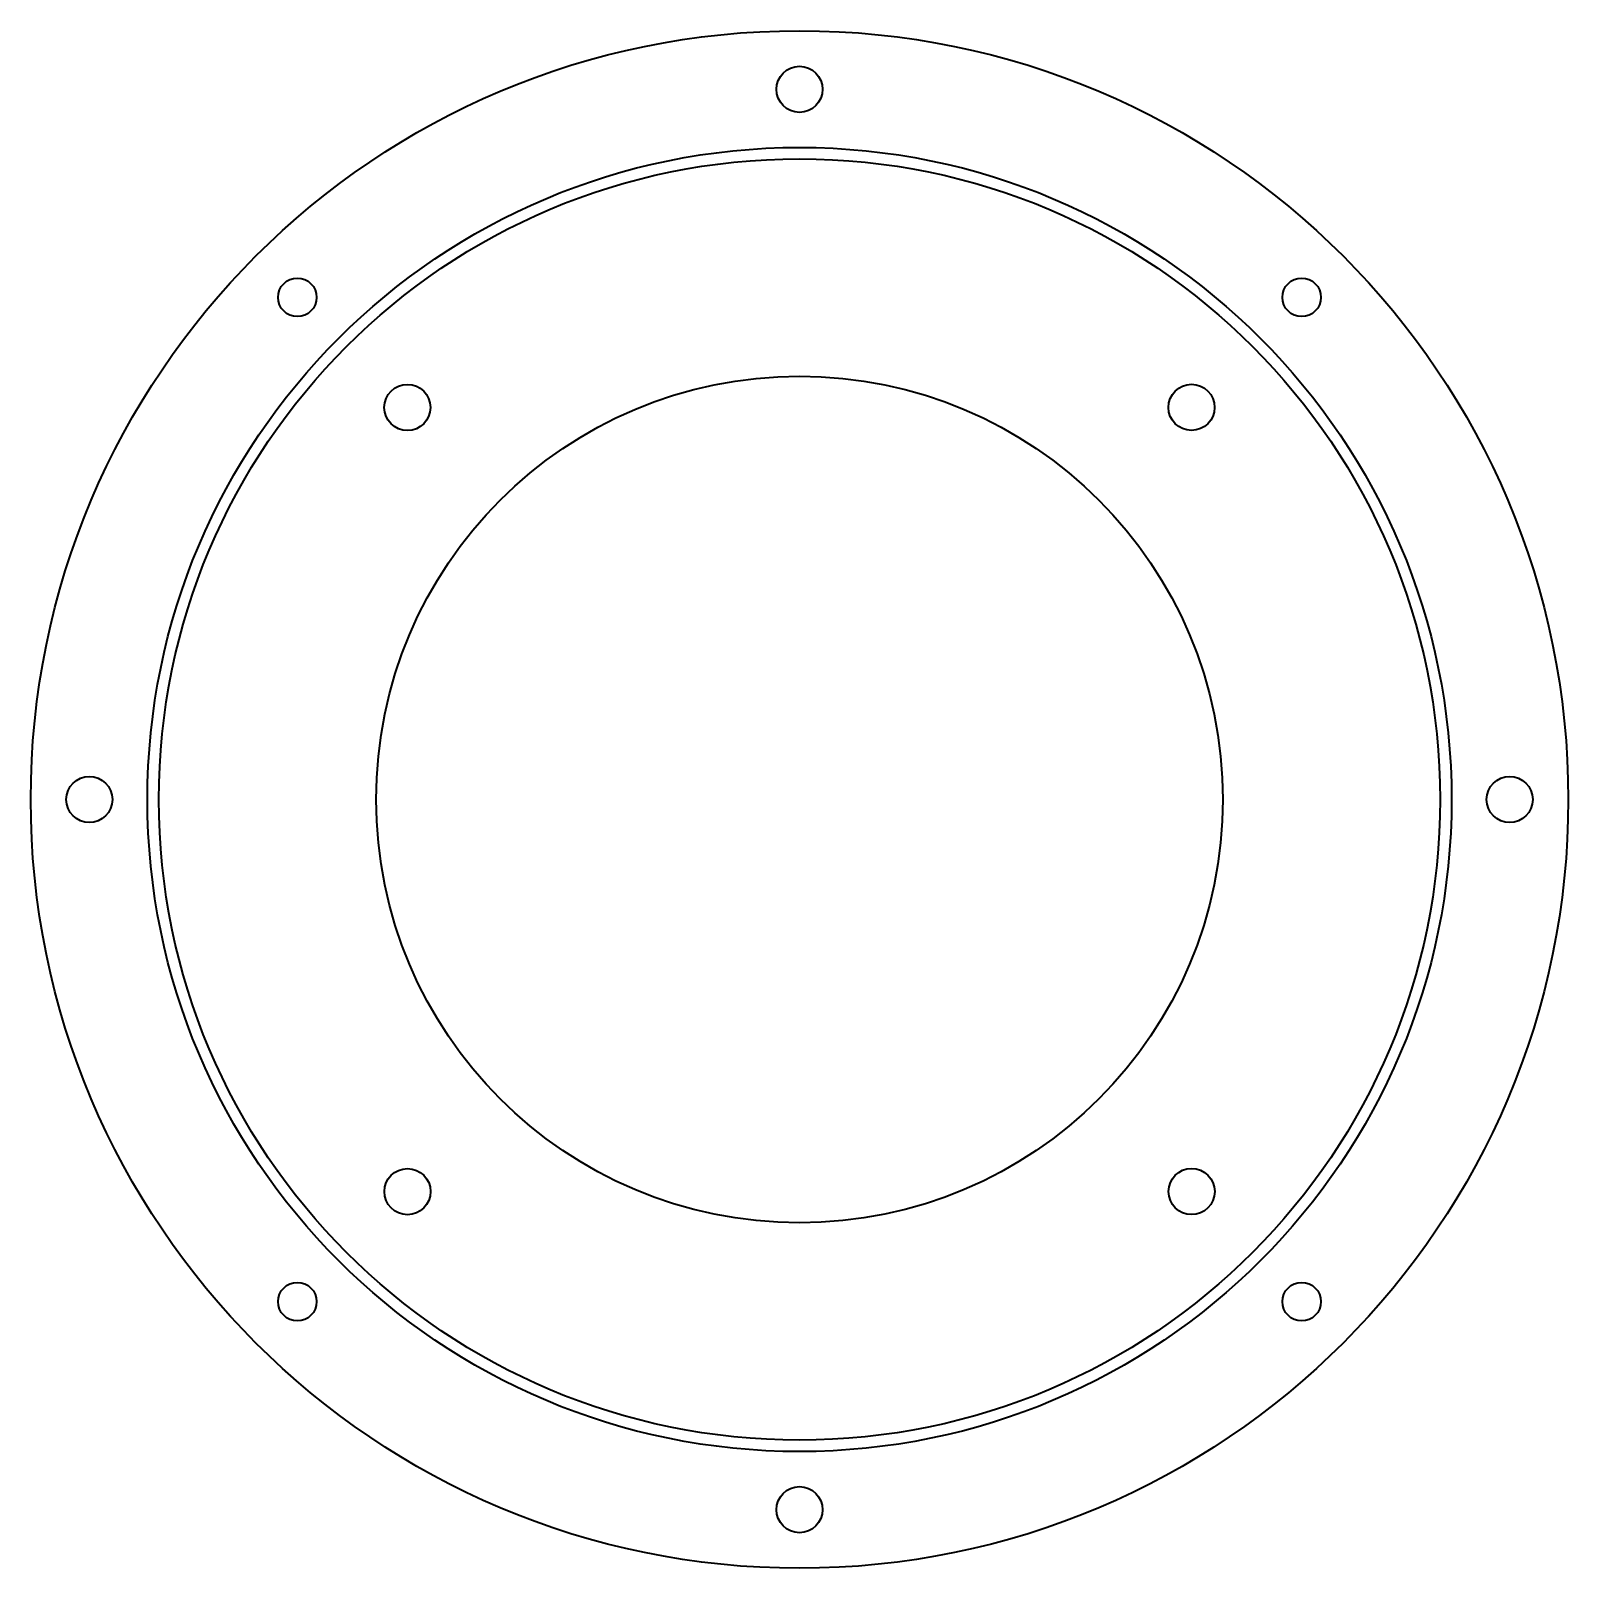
# Model space of a CAD drawing. Header units: millimetres. Extents: x -168 to 168, y -168 to 168.
import ezdxf

# ---------------------------------------------------------------- set-up
doc = ezdxf.new("R2010")
doc.units = ezdxf.units.MM
doc.layers.add('ModelSketch_Visible', color=7, linetype='Continuous', lineweight=40)

msp = doc.modelspace()

# ---------------------------------------------------------------- linework, layer by layer
at = {"layer": 'ModelSketch_Visible'}
for centre, radius in [((0, 0), 168), ((0, 155.2), 5.04), ((0, 0), 142.5), ((0, 0), 140), ((0, 0), 140), ((-109.74, 109.74), 4.22), ((109.74, 109.74), 4.22), ((0, 0), 92.5), ((-85.69, 85.68), 5.04), ((85.68, 85.69), 5.04), ((-155.2, 0), 5.04), ((155.2, 0), 5.04), ((-85.68, -85.69), 5.04), ((85.69, -85.68), 5.04), ((-109.74, -109.74), 4.22), ((109.74, -109.74), 4.22), ((0, -155.2), 5.04)]:
    msp.add_circle(centre, radius, dxfattribs=at)

doc.saveas('drawing.dxf')
